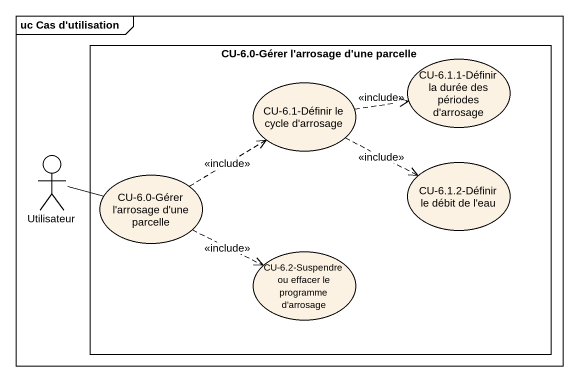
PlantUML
@startuml
mainframe uc Cas d'utilisation
rectangle "CU-6.0-Gérer l'arrosage d'une parcelle" as CU_6_0_Gérer_l_arrosage_d {
  usecase "CU-6.1-Définir le cycle d'arrosage" as CU_6_1_Définir_le_cycle_d
  usecase "CU-6.1.1-Définir la durée des périodes d'arrosage" as CU_6_1_1_Définir_la_durée
  usecase "CU-6.1.2-Définir le débit de l'eau" as CU_6_1_2_Définir_le_débit
  usecase "CU-6.0-Gérer l'arrosage d'une parcelle" as CU_6_0_Gérer_l_arrosage_d_2
  usecase "CU-6.2-Suspendre ou effacer le programme d'arrosage" as CU_6_2_Suspendre_ou_effacer
}
actor Utilisateur
CU_6_1_Définir_le_cycle_d .right.> CU_6_1_1_Définir_la_durée : <<include>>
CU_6_1_Définir_le_cycle_d .right.> CU_6_1_2_Définir_le_débit : <<include>>
Utilisateur -right- CU_6_0_Gérer_l_arrosage_d_2
CU_6_0_Gérer_l_arrosage_d_2 .up.> CU_6_1_Définir_le_cycle_d : <<include>>
CU_6_0_Gérer_l_arrosage_d_2 .right.> CU_6_2_Suspendre_ou_effacer : <<include>>
@enduml
